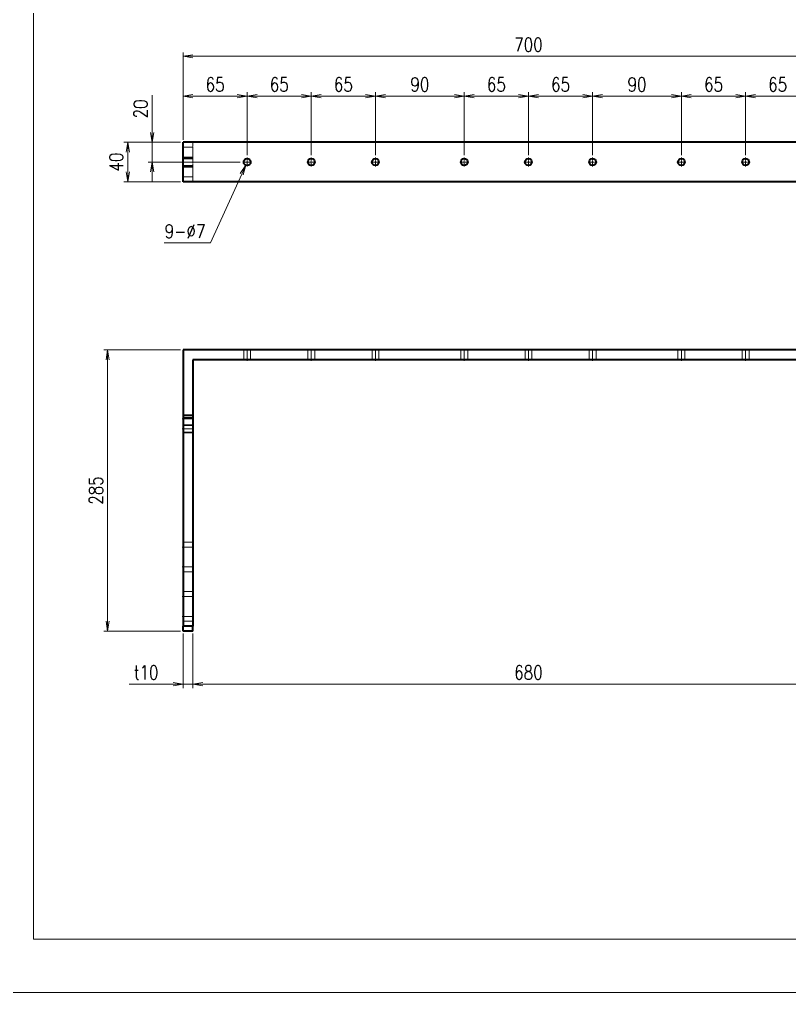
# Model space of a CAD drawing. Header units: millimetres. Extents: x 1333 to 190452, y -42879 to -5704.
# Drawn here: x 180722 to 181502, y -22834 to -21848 of the extents above; entities that cross this region are included whole.
import ezdxf

# ---------------------------------------------------------------- set-up
doc = ezdxf.new("R2010")
doc.units = ezdxf.units.MM
doc.header["$LTSCALE"] = 0.5
doc.linetypes.add('AM_ISO02W050x2', pattern=[3.75, 3, -0.75])
doc.linetypes.add('AM_ISO08W050x2', pattern=[9, 6, -0.75, 1.5, -0.75])
for name, color, linetype, lineweight in [('dim', 82, 'Continuous', 9), ('中心线', 2, 'AM_ISO08W050x2', 18), ('图框', 7, 'Continuous', 18), ('粗实线', 7, 'Continuous', 35), ('虚线', 1, 'AM_ISO02W050x2', 18)]:
    doc.layers.add(name, color=color, linetype=linetype, lineweight=lineweight)
doc.layers.add('打印-禁用', color=7, linetype='Continuous', lineweight=15, plot=False)
doc.styles.add('DIM', font='romans.shx', dxfattribs={"width": 0.8, "bigfont": 'bigfont.shx'})
doc.dimstyles.new('DEH 1-4', dxfattribs={"dimscale": 4, "dimtxt": 3.5, "dimasz": 2.5, "dimexe": 1, "dimexo": 0.625, "dimgap": 1.2, "dimtad": 1, "dimdsep": 46, "dimtxsty": 'DIM', "dimblk": 'OPEN', "dimcen": 0, "dimclrd": 8, "dimclre": 8, "dimclrt": 2, "dimazin": 2, "dimtfac": 0.5, "dimtmove": 0, "dimatfit": 3, "dimldrblk": 'OPEN', "dimfxl": 0, "dimtolj": 2, "dimlwd": 18, "dimlwe": 18, "dimarcsym": 0})
doc.dimstyles.new('DEH 1-4$3', dxfattribs={"dimscale": 4, "dimtxt": 3.5, "dimasz": 2.5, "dimexe": 1, "dimexo": 0.625, "dimgap": 1.2, "dimtad": 1, "dimtoh": 1, "dimdsep": 46, "dimtxsty": 'DIM', "dimblk": 'OPEN', "dimcen": 0, "dimclrd": 8, "dimclre": 8, "dimclrt": 2, "dimazin": 2, "dimtfac": 0.5, "dimtofl": 0, "dimtmove": 0, "dimatfit": 3, "dimldrblk": 'OPEN', "dimfxl": 0, "dimtolj": 2, "dimlwd": 18, "dimlwe": 18, "dimarcsym": 0})

# ---------------------------------------------------------------- blocks, each defined once
blk = doc.blocks.new('GZDEH零件A3图框V01版')
at = {"layer": '图框', "linetype": 'Continuous'}
for p, q in [((2882.49, -1554.46), (2882.49, -1832.96)), ((2882.49, -1832.96), (3272.49, -1832.96))]:
    blk.add_line(p, q, dxfattribs=at)
at = {"layer": '打印-禁用', "linetype": 'Continuous'}
blk.add_line((2857.49, -1846.46), (3277.49, -1846.46), dxfattribs=at)
blk = doc.blocks.new('DEH A3')
at = {"layer": '图框'}
blk.add_blockref('GZDEH零件A3图框V01版', (-2857.49, 1846.46), dxfattribs=at)
blk = doc.blocks.new('_Open')
at = {"color": 0, "linetype": 'ByBlock', "lineweight": -2}
for p, q in [((-1, 0.167), (0, 0)), ((-1, -0.167), (0, 0)), ((0, 0), (-1, 0))]:
    blk.add_line(p, q, dxfattribs=at)
blk = doc.blocks.new('*D342')
at = {"layer": 'Defpoints', "color": 0, "transparency": 16777216}
for p in [(181587.63, -21885.48), (180887.63, -21972.62), (181587.63, -21972.62)]:
    blk.add_point(p, dxfattribs=at)
at = {"layer": 'dim', "color": 8, "lineweight": 18, "transparency": 16777216}
for p, q in [((180887.63, -21970.12), (180887.63, -21881.48)), ((180897.63, -21885.48), (181577.63, -21885.48)), ((181587.63, -21970.12), (181587.63, -21881.48))]:
    blk.add_line(p, q, dxfattribs=at)
at = {"layer": 'dim', "color": 8, "lineweight": 18, "transparency": 16777216, "xscale": 10, "yscale": 10, "zscale": 10, "rotation": 180}
blk.add_blockref('_Open', (180887.63, -21885.48), dxfattribs=at)
at = {"layer": 'dim', "color": 8, "lineweight": 18, "transparency": 16777216, "xscale": 10, "yscale": 10, "zscale": 10}
blk.add_blockref('_Open', (181587.63, -21885.48), dxfattribs=at)
at = {"layer": 'dim', "color": 2, "transparency": 16777216, "insert": (181237.63, -21873.68), "char_height": 14, "attachment_point": 5, "style": 'DIM'}
blk.add_mtext('\\A2;700', dxfattribs=at)
blk = doc.blocks.new('*D343')
at = {"layer": 'Defpoints', "color": 0, "transparency": 16777216}
for p in [(180887.63, -21972.62), (180831.81, -22012.62), (180887.63, -22012.62)]:
    blk.add_point(p, dxfattribs=at)
at = {"layer": 'dim', "color": 8, "lineweight": 18, "transparency": 16777216}
for p, q in [((180885.13, -21972.62), (180827.81, -21972.62)), ((180831.81, -21982.62), (180831.81, -22002.62)), ((180885.13, -22012.62), (180827.81, -22012.62))]:
    blk.add_line(p, q, dxfattribs=at)
at = {"layer": 'dim', "color": 8, "lineweight": 18, "transparency": 16777216, "xscale": 10, "yscale": 10, "zscale": 10}
for p, rotation in [((180831.81, -21972.62), 90), ((180831.81, -22012.62), 270)]:
    blk.add_blockref('_Open', p, dxfattribs=dict(at, rotation=rotation))
at = {"layer": 'dim', "color": 2, "transparency": 16777216, "insert": (180820.01, -21992.62), "char_height": 14, "attachment_point": 5, "rotation": 90, "style": 'DIM'}
blk.add_mtext('\\A2;40', dxfattribs=at)
blk = doc.blocks.new('*D344')
at = {"layer": 'Defpoints', "color": 0, "transparency": 16777216}
for p in [(180887.63, -22182.86), (180811.28, -22467.86), (180887.63, -22467.86)]:
    blk.add_point(p, dxfattribs=at)
at = {"layer": 'dim', "color": 8, "lineweight": 18, "transparency": 16777216}
for p, q in [((180885.13, -22182.86), (180807.28, -22182.86)), ((180811.28, -22192.86), (180811.28, -22457.86)), ((180885.13, -22467.86), (180807.28, -22467.86))]:
    blk.add_line(p, q, dxfattribs=at)
at = {"layer": 'dim', "color": 8, "lineweight": 18, "transparency": 16777216, "xscale": 10, "yscale": 10, "zscale": 10}
for p, rotation in [((180811.28, -22182.86), 90), ((180811.28, -22467.86), 270)]:
    blk.add_blockref('_Open', p, dxfattribs=dict(at, rotation=rotation))
at = {"layer": 'dim', "color": 2, "transparency": 16777216, "insert": (180799.48, -22325.36), "char_height": 14, "attachment_point": 5, "rotation": 90, "style": 'DIM'}
blk.add_mtext('\\A2;285', dxfattribs=at)
blk = doc.blocks.new('*D345')
at = {"layer": 'Defpoints', "color": 0, "transparency": 16777216}
for p in [(180887.63, -22467.86), (180897.63, -22467.86), (180897.63, -22521.55)]:
    blk.add_point(p, dxfattribs=at)
at = {"layer": 'dim', "color": 8, "lineweight": 18, "transparency": 16777216}
for p, q in [((180887.63, -22470.36), (180887.63, -22525.55)), ((180897.63, -22470.36), (180897.63, -22525.55)), ((180877.63, -22521.55), (180832.96, -22521.55)), ((180897.63, -22521.55), (180887.63, -22521.55)), ((180907.63, -22521.55), (180917.63, -22521.55))]:
    blk.add_line(p, q, dxfattribs=at)
at = {"layer": 'dim', "color": 8, "lineweight": 18, "transparency": 16777216, "xscale": 10, "yscale": 10, "zscale": 10}
blk.add_blockref('_Open', (180887.63, -22521.55), dxfattribs=at)
at = {"layer": 'dim', "color": 8, "lineweight": 18, "transparency": 16777216, "xscale": 10, "yscale": 10, "zscale": 10, "rotation": 180}
blk.add_blockref('_Open', (180897.63, -22521.55), dxfattribs=at)
at = {"layer": 'dim', "color": 2, "transparency": 16777216, "insert": (180850.3, -22509.75), "char_height": 14, "attachment_point": 5, "style": 'DIM'}
blk.add_mtext('\\A2;{\\Fromans,bigfont|c134;t}10', dxfattribs=at)
blk = doc.blocks.new('*D346')
at = {"layer": 'Defpoints', "color": 0, "transparency": 16777216}
for p in [(180897.63, -22467.86), (181577.63, -22467.86), (181577.63, -22521.55)]:
    blk.add_point(p, dxfattribs=at)
at = {"layer": 'dim', "color": 8, "lineweight": 18, "transparency": 16777216}
for p, q in [((180897.63, -22470.36), (180897.63, -22525.55)), ((181577.63, -22470.36), (181577.63, -22525.55)), ((180907.63, -22521.55), (181567.63, -22521.55))]:
    blk.add_line(p, q, dxfattribs=at)
at = {"layer": 'dim', "color": 8, "lineweight": 18, "transparency": 16777216, "xscale": 10, "yscale": 10, "zscale": 10, "rotation": 180}
blk.add_blockref('_Open', (180897.63, -22521.55), dxfattribs=at)
at = {"layer": 'dim', "color": 8, "lineweight": 18, "transparency": 16777216, "xscale": 10, "yscale": 10, "zscale": 10}
blk.add_blockref('_Open', (181577.63, -22521.55), dxfattribs=at)
at = {"layer": 'dim', "color": 2, "transparency": 16777216, "insert": (181237.63, -22509.75), "char_height": 14, "attachment_point": 5, "style": 'DIM'}
blk.add_mtext('\\A2;680', dxfattribs=at)
blk = doc.blocks.new('*D347')
at = {"layer": 'Defpoints', "color": 0, "transparency": 16777216}
for p in [(180887.63, -21925.8), (180887.63, -21972.62), (180952.63, -21988.07)]:
    blk.add_point(p, dxfattribs=at)
at = {"layer": 'dim', "color": 8, "lineweight": 18, "transparency": 16777216}
for p, q in [((180887.63, -21970.12), (180887.63, -21921.8)), ((180952.63, -21985.57), (180952.63, -21921.8)), ((180942.63, -21925.8), (180897.63, -21925.8))]:
    blk.add_line(p, q, dxfattribs=at)
at = {"layer": 'dim', "color": 8, "lineweight": 18, "transparency": 16777216, "xscale": 10, "yscale": 10, "zscale": 10, "rotation": 180}
blk.add_blockref('_Open', (180887.63, -21925.8), dxfattribs=at)
at = {"layer": 'dim', "color": 8, "lineweight": 18, "transparency": 16777216, "xscale": 10, "yscale": 10, "zscale": 10}
blk.add_blockref('_Open', (180952.63, -21925.8), dxfattribs=at)
at = {"layer": 'dim', "color": 2, "transparency": 16777216, "insert": (180920.13, -21914), "char_height": 14, "attachment_point": 5, "style": 'DIM'}
blk.add_mtext('\\A2;65', dxfattribs=at)
blk = doc.blocks.new('*D348')
at = {"layer": 'Defpoints', "color": 0, "transparency": 16777216}
for p in [(181017.63, -21925.8), (180952.63, -21988.07), (181017.63, -21988.07)]:
    blk.add_point(p, dxfattribs=at)
at = {"layer": 'dim', "color": 8, "lineweight": 18, "transparency": 16777216}
for p, q in [((180952.63, -21985.57), (180952.63, -21921.8)), ((181017.63, -21985.57), (181017.63, -21921.8)), ((180962.63, -21925.8), (181007.63, -21925.8))]:
    blk.add_line(p, q, dxfattribs=at)
at = {"layer": 'dim', "color": 8, "lineweight": 18, "transparency": 16777216, "xscale": 10, "yscale": 10, "zscale": 10, "rotation": 180}
blk.add_blockref('_Open', (180952.63, -21925.8), dxfattribs=at)
at = {"layer": 'dim', "color": 8, "lineweight": 18, "transparency": 16777216, "xscale": 10, "yscale": 10, "zscale": 10}
blk.add_blockref('_Open', (181017.63, -21925.8), dxfattribs=at)
at = {"layer": 'dim', "color": 2, "transparency": 16777216, "insert": (180985.13, -21914), "char_height": 14, "attachment_point": 5, "style": 'DIM'}
blk.add_mtext('\\A2;65', dxfattribs=at)
blk = doc.blocks.new('*D349')
at = {"layer": 'Defpoints', "color": 0, "transparency": 16777216}
for p in [(181082.63, -21925.8), (181017.63, -21988.07), (181082.63, -21988.07)]:
    blk.add_point(p, dxfattribs=at)
at = {"layer": 'dim', "color": 8, "lineweight": 18, "transparency": 16777216}
for p, q in [((181017.63, -21985.57), (181017.63, -21921.8)), ((181082.63, -21985.57), (181082.63, -21921.8)), ((181027.63, -21925.8), (181072.63, -21925.8))]:
    blk.add_line(p, q, dxfattribs=at)
at = {"layer": 'dim', "color": 8, "lineweight": 18, "transparency": 16777216, "xscale": 10, "yscale": 10, "zscale": 10, "rotation": 180}
blk.add_blockref('_Open', (181017.63, -21925.8), dxfattribs=at)
at = {"layer": 'dim', "color": 8, "lineweight": 18, "transparency": 16777216, "xscale": 10, "yscale": 10, "zscale": 10}
blk.add_blockref('_Open', (181082.63, -21925.8), dxfattribs=at)
at = {"layer": 'dim', "color": 2, "transparency": 16777216, "insert": (181050.13, -21914), "char_height": 14, "attachment_point": 5, "style": 'DIM'}
blk.add_mtext('\\A2;65', dxfattribs=at)
blk = doc.blocks.new('*D350')
at = {"layer": 'Defpoints', "color": 0, "transparency": 16777216}
for p in [(181172.63, -21925.8), (181082.63, -21988.07), (181172.63, -21988.07)]:
    blk.add_point(p, dxfattribs=at)
at = {"layer": 'dim', "color": 8, "lineweight": 18, "transparency": 16777216}
for p, q in [((181082.63, -21985.57), (181082.63, -21921.8)), ((181172.63, -21985.57), (181172.63, -21921.8)), ((181092.63, -21925.8), (181162.63, -21925.8))]:
    blk.add_line(p, q, dxfattribs=at)
at = {"layer": 'dim', "color": 8, "lineweight": 18, "transparency": 16777216, "xscale": 10, "yscale": 10, "zscale": 10, "rotation": 180}
blk.add_blockref('_Open', (181082.63, -21925.8), dxfattribs=at)
at = {"layer": 'dim', "color": 8, "lineweight": 18, "transparency": 16777216, "xscale": 10, "yscale": 10, "zscale": 10}
blk.add_blockref('_Open', (181172.63, -21925.8), dxfattribs=at)
at = {"layer": 'dim', "color": 2, "transparency": 16777216, "insert": (181127.63, -21914), "char_height": 14, "attachment_point": 5, "style": 'DIM'}
blk.add_mtext('\\A2;90', dxfattribs=at)
blk = doc.blocks.new('*D351')
at = {"layer": 'Defpoints', "color": 0, "transparency": 16777216}
for p in [(181237.63, -21925.8), (181172.63, -21988.07), (181237.63, -21988.07)]:
    blk.add_point(p, dxfattribs=at)
at = {"layer": 'dim', "color": 8, "lineweight": 18, "transparency": 16777216}
for p, q in [((181172.63, -21985.57), (181172.63, -21921.8)), ((181237.63, -21985.57), (181237.63, -21921.8)), ((181182.63, -21925.8), (181227.63, -21925.8))]:
    blk.add_line(p, q, dxfattribs=at)
at = {"layer": 'dim', "color": 8, "lineweight": 18, "transparency": 16777216, "xscale": 10, "yscale": 10, "zscale": 10, "rotation": 180}
blk.add_blockref('_Open', (181172.63, -21925.8), dxfattribs=at)
at = {"layer": 'dim', "color": 8, "lineweight": 18, "transparency": 16777216, "xscale": 10, "yscale": 10, "zscale": 10}
blk.add_blockref('_Open', (181237.63, -21925.8), dxfattribs=at)
at = {"layer": 'dim', "color": 2, "transparency": 16777216, "insert": (181205.13, -21914), "char_height": 14, "attachment_point": 5, "style": 'DIM'}
blk.add_mtext('\\A2;65', dxfattribs=at)
blk = doc.blocks.new('*D352')
at = {"layer": 'Defpoints', "color": 0, "transparency": 16777216}
for p in [(181302.63, -21925.8), (181237.63, -21988.07), (181302.63, -21988.07)]:
    blk.add_point(p, dxfattribs=at)
at = {"layer": 'dim', "color": 8, "lineweight": 18, "transparency": 16777216}
for p, q in [((181237.63, -21985.57), (181237.63, -21921.8)), ((181302.63, -21985.57), (181302.63, -21921.8)), ((181247.63, -21925.8), (181292.63, -21925.8))]:
    blk.add_line(p, q, dxfattribs=at)
at = {"layer": 'dim', "color": 8, "lineweight": 18, "transparency": 16777216, "xscale": 10, "yscale": 10, "zscale": 10, "rotation": 180}
blk.add_blockref('_Open', (181237.63, -21925.8), dxfattribs=at)
at = {"layer": 'dim', "color": 8, "lineweight": 18, "transparency": 16777216, "xscale": 10, "yscale": 10, "zscale": 10}
blk.add_blockref('_Open', (181302.63, -21925.8), dxfattribs=at)
at = {"layer": 'dim', "color": 2, "transparency": 16777216, "insert": (181270.13, -21914), "char_height": 14, "attachment_point": 5, "style": 'DIM'}
blk.add_mtext('\\A2;65', dxfattribs=at)
blk = doc.blocks.new('*D353')
at = {"layer": 'Defpoints', "color": 0, "transparency": 16777216}
for p in [(181392.63, -21925.8), (181302.63, -21988.07), (181392.63, -21988.07)]:
    blk.add_point(p, dxfattribs=at)
at = {"layer": 'dim', "color": 8, "lineweight": 18, "transparency": 16777216}
for p, q in [((181302.63, -21985.57), (181302.63, -21921.8)), ((181392.63, -21985.57), (181392.63, -21921.8)), ((181312.63, -21925.8), (181382.63, -21925.8))]:
    blk.add_line(p, q, dxfattribs=at)
at = {"layer": 'dim', "color": 8, "lineweight": 18, "transparency": 16777216, "xscale": 10, "yscale": 10, "zscale": 10, "rotation": 180}
blk.add_blockref('_Open', (181302.63, -21925.8), dxfattribs=at)
at = {"layer": 'dim', "color": 8, "lineweight": 18, "transparency": 16777216, "xscale": 10, "yscale": 10, "zscale": 10}
blk.add_blockref('_Open', (181392.63, -21925.8), dxfattribs=at)
at = {"layer": 'dim', "color": 2, "transparency": 16777216, "insert": (181347.63, -21914), "char_height": 14, "attachment_point": 5, "style": 'DIM'}
blk.add_mtext('\\A2;90', dxfattribs=at)
blk = doc.blocks.new('*D354')
at = {"layer": 'Defpoints', "color": 0, "transparency": 16777216}
for p in [(181457.63, -21925.8), (181392.63, -21988.07), (181457.63, -21988.07)]:
    blk.add_point(p, dxfattribs=at)
at = {"layer": 'dim', "color": 8, "lineweight": 18, "transparency": 16777216}
for p, q in [((181392.63, -21985.57), (181392.63, -21921.8)), ((181457.63, -21985.57), (181457.63, -21921.8)), ((181402.63, -21925.8), (181447.63, -21925.8))]:
    blk.add_line(p, q, dxfattribs=at)
at = {"layer": 'dim', "color": 8, "lineweight": 18, "transparency": 16777216, "xscale": 10, "yscale": 10, "zscale": 10, "rotation": 180}
blk.add_blockref('_Open', (181392.63, -21925.8), dxfattribs=at)
at = {"layer": 'dim', "color": 8, "lineweight": 18, "transparency": 16777216, "xscale": 10, "yscale": 10, "zscale": 10}
blk.add_blockref('_Open', (181457.63, -21925.8), dxfattribs=at)
at = {"layer": 'dim', "color": 2, "transparency": 16777216, "insert": (181425.13, -21914), "char_height": 14, "attachment_point": 5, "style": 'DIM'}
blk.add_mtext('\\A2;65', dxfattribs=at)
blk = doc.blocks.new('*D355')
at = {"layer": 'Defpoints', "color": 0, "transparency": 16777216}
for p in [(181522.63, -21925.8), (181457.63, -21988.07), (181522.63, -21988.07)]:
    blk.add_point(p, dxfattribs=at)
at = {"layer": 'dim', "color": 8, "lineweight": 18, "transparency": 16777216}
for p, q in [((181457.63, -21985.57), (181457.63, -21921.8)), ((181522.63, -21985.57), (181522.63, -21921.8)), ((181467.63, -21925.8), (181512.63, -21925.8))]:
    blk.add_line(p, q, dxfattribs=at)
at = {"layer": 'dim', "color": 8, "lineweight": 18, "transparency": 16777216, "xscale": 10, "yscale": 10, "zscale": 10, "rotation": 180}
blk.add_blockref('_Open', (181457.63, -21925.8), dxfattribs=at)
at = {"layer": 'dim', "color": 8, "lineweight": 18, "transparency": 16777216, "xscale": 10, "yscale": 10, "zscale": 10}
blk.add_blockref('_Open', (181522.63, -21925.8), dxfattribs=at)
at = {"layer": 'dim', "color": 2, "transparency": 16777216, "insert": (181490.13, -21914), "char_height": 14, "attachment_point": 5, "style": 'DIM'}
blk.add_mtext('\\A2;65', dxfattribs=at)
blk = doc.blocks.new('*D356')
at = {"layer": 'Defpoints', "color": 0, "transparency": 16777216}
for p in [(180856.47, -21972.62), (180887.63, -21972.62), (180948.08, -21992.62)]:
    blk.add_point(p, dxfattribs=at)
at = {"layer": 'dim', "color": 8, "lineweight": 18, "transparency": 16777216}
for p, q in [((180856.47, -21962.62), (180856.47, -21924.88)), ((180885.13, -21972.62), (180852.47, -21972.62)), ((180856.47, -21992.62), (180856.47, -21972.62)), ((180945.58, -21992.62), (180852.47, -21992.62)), ((180856.47, -22002.62), (180856.47, -22012.62))]:
    blk.add_line(p, q, dxfattribs=at)
at = {"layer": 'dim', "color": 8, "lineweight": 18, "transparency": 16777216, "xscale": 10, "yscale": 10, "zscale": 10}
for p, rotation in [((180856.47, -21972.62), 270), ((180856.47, -21992.62), 90)]:
    blk.add_blockref('_Open', p, dxfattribs=dict(at, rotation=rotation))
at = {"layer": 'dim', "color": 2, "transparency": 16777216, "insert": (180844.67, -21938.75), "char_height": 14, "attachment_point": 5, "rotation": 90, "style": 'DIM'}
blk.add_mtext('\\A2;20', dxfattribs=at)
blk = doc.blocks.new('*D357')
at = {"layer": 'Defpoints', "color": 0, "transparency": 16777216}
for p in [(180954.07, -21989.43), (180951.19, -21995.81)]:
    blk.add_point(p, dxfattribs=at)
at = {"layer": 'dim', "color": 8, "lineweight": 18, "transparency": 16777216}
for p, q in [((180915.59, -22074.52), (180947.07, -22004.92)), ((180868.66, -22074.52), (180915.59, -22074.52))]:
    blk.add_line(p, q, dxfattribs=at)
at = {"layer": 'dim', "color": 8, "lineweight": 18, "transparency": 16777216, "xscale": 10, "yscale": 10, "zscale": 10, "rotation": 65.66892734963412}
blk.add_blockref('_Open', (180951.19, -21995.81), dxfattribs=at)
at = {"layer": 'dim', "color": 2, "transparency": 16777216, "insert": (180889.73, -22062.72), "char_height": 14, "attachment_point": 5, "style": 'DIM'}
blk.add_mtext('\\A2;{\\Fromans,bigfont|c134;9-}∅7', dxfattribs=at)

msp = doc.modelspace()

# ---------------------------------------------------------------- linework, layer by layer
at = {"layer": '中心线', "ltscale": 0.300015}
for p, q in [((180898.63, -21992.616), (180886.63, -21992.616)), ((180898.63, -22252.856), (180886.63, -22252.856)), ((180898.63, -22262.856), (180886.63, -22262.856)), ((180898.63, -22382.856), (180886.63, -22382.856)), ((180898.63, -22402.856), (180886.63, -22402.856)), ((180898.63, -22432.856), (180886.63, -22432.856)), ((180898.63, -22452.856), (180886.63, -22452.856))]:
    msp.add_line(p, q, dxfattribs=at)
at = {"layer": '中心线', "ltscale": 0.227499}
msp.add_line((180957.18, -21992.616), (180948.08, -21992.616), dxfattribs=at)
at = {"layer": '中心线', "ltscale": 0.2275}
for p, q in [((180952.63, -21988.066), (180952.63, -21997.166)), ((181022.18, -21992.616), (181013.08, -21992.616)), ((181017.63, -21988.066), (181017.63, -21997.166)), ((181087.18, -21992.616), (181078.08, -21992.616)), ((181082.63, -21988.066), (181082.63, -21997.166)), ((181177.18, -21992.616), (181168.08, -21992.616)), ((181172.63, -21988.066), (181172.63, -21997.166)), ((181242.18, -21992.616), (181233.08, -21992.616)), ((181237.63, -21988.066), (181237.63, -21997.166)), ((181307.18, -21992.616), (181298.08, -21992.616)), ((181302.63, -21988.066), (181302.63, -21997.166)), ((181397.18, -21992.616), (181388.08, -21992.616)), ((181392.63, -21988.066), (181392.63, -21997.166)), ((181462.18, -21992.616), (181453.08, -21992.616)), ((181457.63, -21988.066), (181457.63, -21997.166))]:
    msp.add_line(p, q, dxfattribs=at)
at = {"layer": '中心线', "ltscale": 0.3}
for p, q in [((180952.63, -22193.856), (180952.63, -22181.856)), ((181017.63, -22193.856), (181017.63, -22181.856)), ((181082.63, -22193.856), (181082.63, -22181.856)), ((181172.63, -22193.856), (181172.63, -22181.856)), ((181237.63, -22193.856), (181237.63, -22181.856)), ((181302.63, -22193.856), (181302.63, -22181.856)), ((181392.63, -22193.856), (181392.63, -22181.856)), ((181457.63, -22193.856), (181457.63, -22181.856))]:
    msp.add_line(p, q, dxfattribs=at)
at = {"layer": '粗实线'}
for p, q in [((180887.63, -22012.616), (180887.63, -21972.616)), ((181587.63, -21972.616), (180887.63, -21972.616)), ((181587.63, -22012.616), (180887.63, -22012.616)), ((180887.63, -22182.856), (180887.63, -22462.856)), ((181587.63, -22182.856), (180887.63, -22182.856)), ((181577.63, -22192.856), (180897.63, -22192.856)), ((180897.63, -22192.856), (180897.63, -22462.856))]:
    msp.add_line(p, q, dxfattribs=at)
at = {"layer": '粗实线', "ltscale": 0.25}
for p, q in [((180897.63, -22462.856), (180887.63, -22462.856)), ((180897.63, -22467.856), (180887.63, -22467.856))]:
    msp.add_line(p, q, dxfattribs=at)
at = {"layer": '粗实线', "ltscale": 0.125}
for p, q in [((180887.63, -22467.856), (180887.63, -22462.856)), ((180897.63, -22467.856), (180897.63, -22462.856))]:
    msp.add_line(p, q, dxfattribs=at)
at = {"layer": '粗实线'}
for centre in [(180952.63, -21992.616), (181017.63, -21992.616), (181082.63, -21992.616), (181172.63, -21992.616), (181237.63, -21992.616), (181302.63, -21992.616), (181392.63, -21992.616), (181457.63, -21992.616)]:
    msp.add_circle(centre, 3.5, dxfattribs=at)
at = {"layer": '虚线'}
msp.add_line((180897.63, -22012.616), (180897.63, -21972.616), dxfattribs=at)
at = {"layer": '虚线', "ltscale": 0.25}
for p, q in [((180897.63, -21977.616), (180887.63, -21977.616)), ((180887.63, -21987.616), (180897.63, -21987.616)), ((180897.63, -21988.616), (180887.63, -21988.616)), ((180897.63, -21988.616), (180887.63, -21988.616)), ((180897.63, -21989.293), (180887.63, -21989.293)), ((180897.63, -21989.293), (180887.63, -21989.293)), ((180897.63, -21995.94), (180887.63, -21995.94)), ((180897.63, -21995.94), (180887.63, -21995.94)), ((180897.63, -21996.616), (180887.63, -21996.616)), ((180897.63, -21996.616), (180887.63, -21996.616)), ((180887.63, -21997.616), (180897.63, -21997.616)), ((180897.63, -22007.616), (180887.63, -22007.616)), ((180949.13, -22192.856), (180949.13, -22182.856)), ((180956.13, -22192.856), (180956.13, -22182.856)), ((181014.13, -22192.856), (181014.13, -22182.856)), ((181021.13, -22192.856), (181021.13, -22182.856)), ((181079.13, -22192.856), (181079.13, -22182.856)), ((181086.13, -22192.856), (181086.13, -22182.856)), ((181169.13, -22192.856), (181169.13, -22182.856)), ((181176.13, -22192.856), (181176.13, -22182.856)), ((181234.13, -22192.856), (181234.13, -22182.856)), ((181241.13, -22192.856), (181241.13, -22182.856)), ((181299.13, -22192.856), (181299.13, -22182.856)), ((181306.13, -22192.856), (181306.13, -22182.856)), ((181389.13, -22192.856), (181389.13, -22182.856)), ((181396.13, -22192.856), (181396.13, -22182.856)), ((181454.13, -22192.856), (181454.13, -22182.856)), ((181461.13, -22192.856), (181461.13, -22182.856)), ((180897.63, -22248.856), (180887.63, -22248.856)), ((180897.63, -22249.533), (180887.63, -22249.533)), ((180897.63, -22251.18), (180887.63, -22251.18)), ((180897.63, -22251.856), (180887.63, -22251.856)), ((180897.63, -22258.856), (180887.63, -22258.856)), ((180897.63, -22259.533), (180887.63, -22259.533)), ((180897.63, -22266.18), (180887.63, -22266.18)), ((180897.63, -22266.856), (180887.63, -22266.856)), ((180897.63, -22377.856), (180887.63, -22377.856)), ((180887.63, -22382.856), (180897.63, -22382.856)), ((180887.63, -22382.856), (180897.63, -22382.856)), ((180887.63, -22402.856), (180897.63, -22402.856)), ((180887.63, -22402.856), (180897.63, -22402.856)), ((180897.63, -22407.856), (180887.63, -22407.856)), ((180897.63, -22427.856), (180887.63, -22427.856)), ((180887.63, -22432.856), (180897.63, -22432.856)), ((180887.63, -22432.856), (180897.63, -22432.856)), ((180887.63, -22452.856), (180897.63, -22452.856)), ((180887.63, -22452.856), (180897.63, -22452.856)), ((180897.63, -22457.856), (180887.63, -22457.856)), ((180897.63, -22462.856), (180887.63, -22462.856))]:
    msp.add_line(p, q, dxfattribs=at)

# ---------------------------------------------------------------- block references
at = {"layer": '图框', "xscale": 4, "yscale": 4, "zscale": 4}
msp.add_blockref('DEH A3', (180636.223, -22833.998), dxfattribs=at)

# ---------------------------------------------------------------- dimensions: what is measured, and where the dimension line sits
at = {"layer": 'dim'}
for base, p1, p2, picture, middle in [((181587.63, -21885.485), (180887.63, -21972.616), (181587.63, -21972.616), '*D342', (181237.63, -21873.685)), ((180887.63, -21925.8), (180952.63, -21988.066), (180887.63, -21972.616), '*D347', (180920.13, -21914)), ((181017.63, -21925.8), (180952.63, -21988.066), (181017.63, -21988.066), '*D348', (180985.13, -21914)), ((181082.63, -21925.8), (181017.63, -21988.066), (181082.63, -21988.066), '*D349', (181050.13, -21914)), ((181172.63, -21925.8), (181082.63, -21988.066), (181172.63, -21988.066), '*D350', (181127.63, -21914)), ((181237.63, -21925.8), (181172.63, -21988.066), (181237.63, -21988.066), '*D351', (181205.13, -21914)), ((181302.63, -21925.8), (181237.63, -21988.066), (181302.63, -21988.066), '*D352', (181270.13, -21914)), ((181392.63, -21925.8), (181302.63, -21988.066), (181392.63, -21988.066), '*D353', (181347.63, -21914)), ((181457.63, -21925.8), (181392.63, -21988.066), (181457.63, -21988.066), '*D354', (181425.13, -21914)), ((181522.63, -21925.8), (181457.63, -21988.066), (181522.63, -21988.066), '*D355', (181490.13, -21914)), ((181577.63, -22521.547), (180897.63, -22467.856), (181577.63, -22467.856), '*D346', (181237.63, -22509.747))]:
    dim = msp.add_linear_dim(base=base, p1=p1, p2=p2, dimstyle='DEH 1-4', dxfattribs=at)
    dim.commit()
    dim.dimension.update_dxf_attribs({"geometry": picture, "text_midpoint": middle})
for base, p1, p2, picture, middle in [((180856.471, -21972.616), (180948.08, -21992.616), (180887.63, -21972.616), '*D356', (180844.671, -21938.75)), ((180831.812, -22012.616), (180887.63, -21972.616), (180887.63, -22012.616), '*D343', (180820.012, -21992.616)), ((180811.278, -22467.856), (180887.63, -22182.856), (180887.63, -22467.856), '*D344', (180799.478, -22325.356))]:
    dim = msp.add_linear_dim(base=base, p1=p1, p2=p2, angle=90, dimstyle='DEH 1-4', dxfattribs=at)
    dim.commit()
    dim.dimension.update_dxf_attribs({"geometry": picture, "text_midpoint": middle})
dim = msp.add_diameter_dim_2p(p1=(180954.072, -21989.427), p2=(180951.188, -21995.805), text='{\\Fromans,bigfont|c134;9-}<>', dimstyle='DEH 1-4$3', dxfattribs=at)
dim.commit()
dim.dimension.update_dxf_attribs({"geometry": '*D357', "text_midpoint": (180889.728, -22074.522), "dimtype": 163})
dim = msp.add_linear_dim(base=(180897.63, -22521.547), p1=(180887.63, -22467.856), p2=(180897.63, -22467.856), text='{\\Fromans,bigfont|c134;t}<>', dimstyle='DEH 1-4', dxfattribs=at)
dim.commit()
dim.dimension.update_dxf_attribs({"geometry": '*D345', "text_midpoint": (180850.297, -22521.547), "dimtype": 160})

doc.saveas('drawing.dxf')
